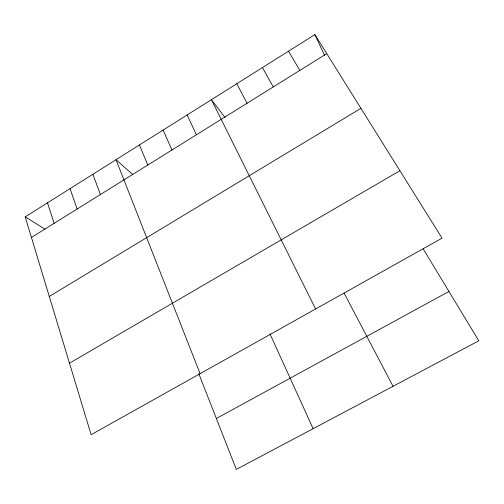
<?xml version="1.0" encoding="UTF-8"?>
<svg xmlns="http://www.w3.org/2000/svg" width="504" height="504" viewBox="0 0 504 504"><rect width="100%" height="100%" fill="white"/><g stroke="black" fill="none" stroke-linecap="round" stroke-linejoin="round"><path stroke-width="0.76" d="M25.2 216.852L314.874 34.6L442.052 238.165L91.13 434.7L25.2 216.852L44.925 229.137M31.443 237.472L326.768 53.632M49.285 296.44L360.933 108.322M69.489 363.189L399.918 170.724M216.355 418.49L448.951 291.457M132.842 174.586L116.014 159.718L200.107 373.666M224.979 117.432L211.415 99.698L315.599 308.983M423.184 248.863L478.8 340.811L236.319 469.4L198.859 373.867M288.496 51.2L299.842 70.396M262.464 67.574L273.275 86.934M236.773 83.74L247.061 103.251M344.119 293.139L393.044 386.291M187.116 114.981L196.415 134.776M314.874 34.6L324.488 55.289M269.936 333.818L313.135 428.665M163.12 130.082L171.952 150.003M139.419 144.988L147.798 165.041M92.893 174.264L100.384 194.557M70.056 188.628L77.118 209.04M47.489 202.828L54.142 223.341"/></g></svg>
